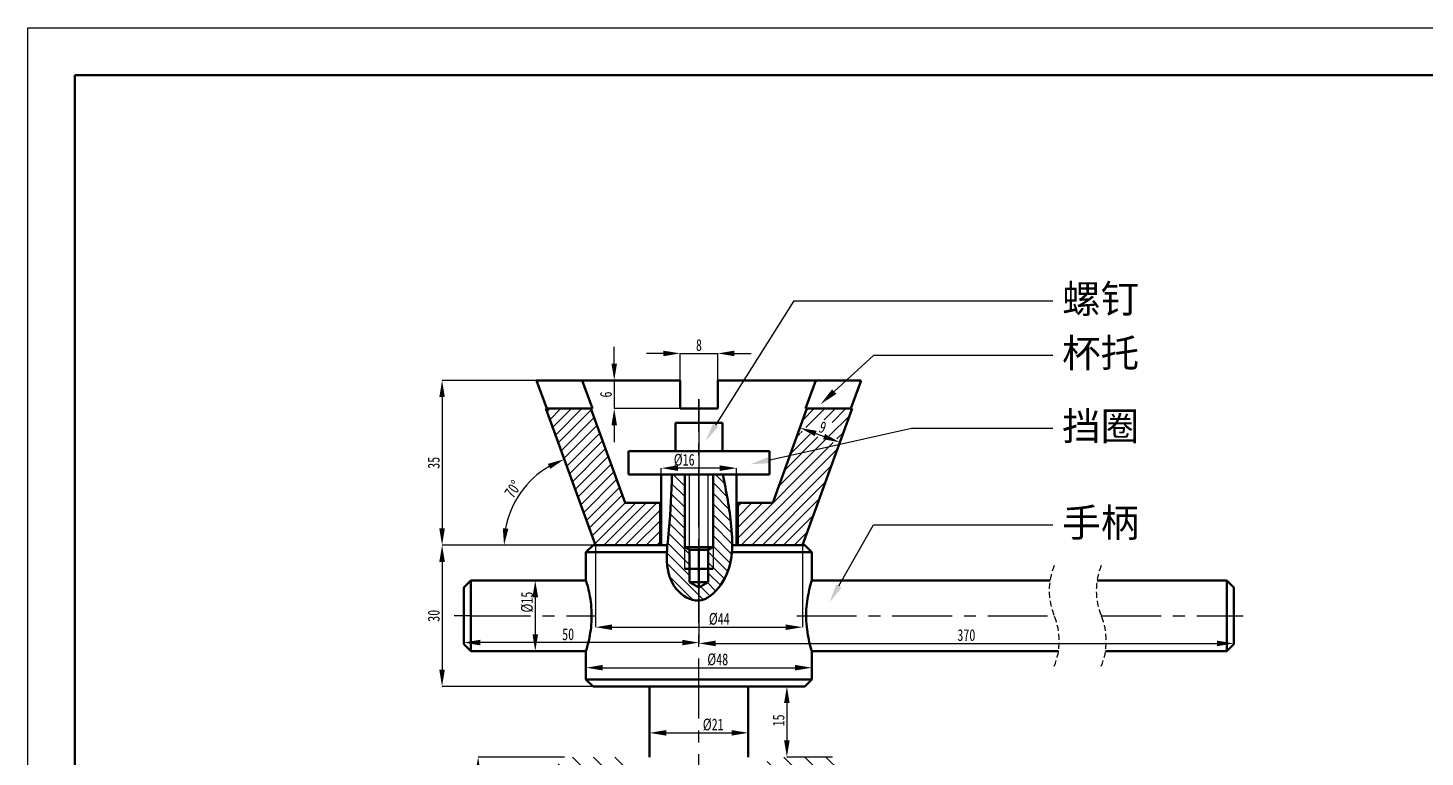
# Model space of a CAD drawing. Header units: millimetres. Extents: x -19 to 575, y -24 to 396.
# Drawn here: x -18.7 to 278.3, y 241.3 to 396.2 of the extents above; entities that cross this region are included whole.
import ezdxf
from ezdxf import colors
from ezdxf.entities.mleader import LeaderData, LeaderLine
from ezdxf.math import Vec2, Vec3

# ---------------------------------------------------------------- set-up
doc = ezdxf.new("R2010")
doc.units = ezdxf.units.MM
doc.header["$PDSIZE"] = -1
doc.linetypes.add('CENTERX2', pattern=[20.32, 12.7, -2.54, 2.54, -2.54])
doc.linetypes.add('HIDDEN', pattern=[1.905, 1.27, -0.635])
doc.layers.add('标注', color=7, linetype='Continuous')
doc.layers.add('细', color=7, linetype='Continuous')
doc.styles.add('SLDTEXTSTYLE0', font='TXT', dxfattribs={"width": 0.75})
doc.dimstyles.new('SLDDIMSTYLE0', dxfattribs={"dimtxt": 2.116667, "dimasz": 3.556, "dimexe": 0, "dimexo": 0.0625, "dimgap": 0.529167, "dimtad": 1, "dimdec": 0, "dimrnd": 1e-09, "dimzin": 12, "dimdsep": 46, "dimtxsty": 'SLDTEXTSTYLE0', "dimsah": 1, "dimcen": 0.09, "dimadec": 0, "dimazin": 3, "dimtfac": 1, "dimtmove": 0, "dimatfit": 0, "dimfxl": 1, "dimfrac": 2, "dimtolj": 1, "dimtzin": 12, "dimarcsym": 0})
doc.dimstyles.new('SLDDIMSTYLE1', dxfattribs={"dimtxt": 2.116667, "dimasz": 3.556, "dimexe": 0, "dimexo": 0.0625, "dimgap": 0.529167, "dimtad": 1, "dimdec": 0, "dimrnd": 1e-09, "dimzin": 12, "dimdsep": 46, "dimtxsty": 'SLDTEXTSTYLE0', "dimsah": 1, "dimcen": 0.09, "dimadec": 0, "dimazin": 3, "dimtfac": 1, "dimtdec": 0, "dimtofl": 0, "dimtmove": 0, "dimatfit": 3, "dimfxl": 1, "dimfrac": 2, "dimtolj": 1, "dimtzin": 12, "dimarcsym": 0})
doc.dimstyles.new('SLDDIMSTYLE2', dxfattribs={"dimtxt": 2.116667, "dimasz": 3.556, "dimexe": 0, "dimexo": 0.0625, "dimgap": 0.529167, "dimtad": 1, "dimdec": 0, "dimrnd": 1e-09, "dimzin": 12, "dimdsep": 46, "dimtxsty": 'SLDTEXTSTYLE0', "dimsah": 1, "dimcen": 0.09, "dimadec": 0, "dimazin": 3, "dimtfac": 1, "dimtdec": 0, "dimtmove": 0, "dimatfit": 0, "dimfxl": 1, "dimfrac": 2, "dimtolj": 1, "dimtzin": 12, "dimarcsym": 0})
doc.dimstyles.new('SLDDIMSTYLE3', dxfattribs={"dimtxt": 2.116667, "dimasz": 3.556, "dimexe": 0, "dimexo": 0.0625, "dimgap": 0.529167, "dimtad": 1, "dimdec": 4, "dimzin": 12, "dimdsep": 46, "dimtxsty": 'SLDTEXTSTYLE0', "dimsah": 1, "dimcen": 0.09, "dimazin": 3, "dimtfac": 1, "dimtofl": 0, "dimtmove": 0, "dimatfit": 3, "dimfxl": 1, "dimfrac": 2, "dimtolj": 1, "dimtzin": 12, "dimarcsym": 0})

# ---------------------------------------------------------------- blocks, each defined once
blk = doc.blocks.new('_D')
at = {"layer": 'Defpoints', "color": 0, "transparency": 16777216}
for p in [(115.96, 302.69), (115.96, 301.32), (131.96, 301.32)]:
    blk.add_point(p, dxfattribs=at)
at = {"layer": '标注', "color": 0, "lineweight": -2, "transparency": 16777216}
for p, q in [((115.96, 301.39), (115.96, 302.69)), ((128.4, 302.69), (119.51, 302.69)), ((131.96, 301.39), (131.96, 302.69))]:
    blk.add_line(p, q, dxfattribs=at)
at = {"layer": '标注', "color": 0, "transparency": 16777216}
for points in [[(119.51, 303.28), (119.51, 302.09), (115.96, 302.69)], [(128.4, 303.28), (128.4, 302.09), (131.96, 302.69)]]:
    blk.add_solid(points, dxfattribs=at)
at = {"layer": '标注', "color": 0, "transparency": 16777216, "insert": (120.83, 305.72), "char_height": 2.5, "attachment_point": 2, "style": 'SLDTEXTSTYLE0'}
blk.add_mtext('\\A1;%%c16', dxfattribs=at)
blk = doc.blocks.new('_D_1')
at = {"layer": 'Defpoints', "color": 0, "transparency": 16777216}
for p in [(99.12, 321.32), (69.36, 286.32), (101.96, 286.32)]:
    blk.add_point(p, dxfattribs=at)
at = {"layer": '标注', "color": 0, "lineweight": -2, "transparency": 16777216}
for p, q in [((99.05, 321.32), (69.36, 321.32)), ((69.36, 317.77), (69.36, 289.88)), ((101.89, 286.32), (69.36, 286.32))]:
    blk.add_line(p, q, dxfattribs=at)
at = {"layer": '标注', "color": 0, "transparency": 16777216}
for points in [[(68.77, 317.77), (69.95, 317.77), (69.36, 321.32)], [(68.77, 289.88), (69.95, 289.88), (69.36, 286.32)]]:
    blk.add_solid(points, dxfattribs=at)
at = {"layer": '标注', "color": 0, "transparency": 16777216, "insert": (66.33, 303.82), "char_height": 2.5, "attachment_point": 2, "rotation": 90, "style": 'SLDTEXTSTYLE0'}
blk.add_mtext('\\A1;35', dxfattribs=at)
blk = doc.blocks.new('_D_2')
at = {"layer": 'Defpoints', "color": 0, "transparency": 16777216}
for p in [(99.12, 321.32), (105.96, 315.32), (119.96, 315.32)]:
    blk.add_point(p, dxfattribs=at)
at = {"layer": '标注', "color": 0, "lineweight": -2, "transparency": 16777216}
for p, q in [((105.96, 324.88), (105.96, 328.44)), ((99.18, 321.32), (105.96, 321.32)), ((105.96, 321.32), (105.96, 315.32)), ((119.89, 315.32), (105.96, 315.32)), ((105.96, 311.77), (105.96, 308.21))]:
    blk.add_line(p, q, dxfattribs=at)
at = {"layer": '标注', "color": 0, "transparency": 16777216}
for points in [[(105.37, 324.88), (106.55, 324.88), (105.96, 321.32)], [(105.37, 311.77), (106.55, 311.77), (105.96, 315.32)]]:
    blk.add_solid(points, dxfattribs=at)
at = {"layer": '标注', "color": 0, "transparency": 16777216, "insert": (102.93, 318.32), "char_height": 2.5, "attachment_point": 2, "rotation": 90, "style": 'SLDTEXTSTYLE0'}
blk.add_mtext('\\A1;6', dxfattribs=at)
blk = doc.blocks.new('_D_3')
at = {"layer": 'Defpoints', "color": 0, "transparency": 16777216}
for p in [(127.96, 327.05), (119.96, 315.32), (127.96, 315.32)]:
    blk.add_point(p, dxfattribs=at)
at = {"layer": '标注', "color": 0, "lineweight": -2, "transparency": 16777216}
for p, q in [((116.4, 327.05), (112.84, 327.05)), ((119.96, 315.39), (119.96, 327.05)), ((119.96, 327.05), (127.96, 327.05)), ((127.96, 315.39), (127.96, 327.05)), ((131.51, 327.05), (135.07, 327.05))]:
    blk.add_line(p, q, dxfattribs=at)
at = {"layer": '标注', "color": 0, "transparency": 16777216}
for points in [[(116.4, 327.64), (116.4, 326.46), (119.96, 327.05)], [(131.51, 327.64), (131.51, 326.46), (127.96, 327.05)]]:
    blk.add_solid(points, dxfattribs=at)
at = {"layer": '标注', "color": 0, "transparency": 16777216, "insert": (123.96, 330.08), "char_height": 2.5, "attachment_point": 2, "style": 'SLDTEXTSTYLE0'}
blk.add_mtext('\\A1;8', dxfattribs=at)
blk = doc.blocks.new('_D_4')
at = {"layer": 'Defpoints', "color": 0, "transparency": 16777216}
for p in [(91.4, 315.32), (88.63, 300.45), (101.96, 286.32), (101.96, 286.32), (115.71, 286.32)]:
    blk.add_point(p, dxfattribs=at)
at = {"layer": '标注', "color": 0, "lineweight": -2, "transparency": 16777216}
blk.add_line((101.89, 286.32), (82.54, 286.32), dxfattribs=at)
blk.add_arc((101.96, 286.32), 19.42, 120.5077, 169.4923, dxfattribs=at)
at = {"layer": '标注', "color": 0, "transparency": 16777216}
for points in [[(91.85, 303.59), (92.35, 302.52), (95.32, 304.57)], [(83.46, 289.81), (82.27, 289.92), (82.54, 286.32)]]:
    blk.add_solid(points, dxfattribs=at)
at = {"layer": '标注', "color": 0, "transparency": 16777216, "insert": (82.4, 297.53), "char_height": 2.5, "attachment_point": 1, "rotation": 55, "style": 'SLDTEXTSTYLE0'}
blk.add_mtext('\\A1;70°', dxfattribs=at)
blk = doc.blocks.new('_D_5')
at = {"layer": 'Defpoints', "color": 0, "transparency": 16777216}
for p in [(101.96, 286.32), (145.96, 286.32), (145.96, 268.9)]:
    blk.add_point(p, dxfattribs=at)
at = {"layer": '标注', "color": 0, "lineweight": -2, "transparency": 16777216}
for p, q in [((101.96, 286.26), (101.96, 268.9)), ((145.96, 286.26), (145.96, 268.9)), ((105.51, 268.9), (142.4, 268.9))]:
    blk.add_line(p, q, dxfattribs=at)
at = {"layer": '标注', "color": 0, "transparency": 16777216}
for points in [[(105.51, 269.49), (105.51, 268.31), (101.96, 268.9)], [(142.4, 269.49), (142.4, 268.31), (145.96, 268.9)]]:
    blk.add_solid(points, dxfattribs=at)
at = {"layer": '标注', "color": 0, "transparency": 16777216, "insert": (128.29, 271.93), "char_height": 2.5, "attachment_point": 2, "style": 'SLDTEXTSTYLE0'}
blk.add_mtext('\\A1;%%c44', dxfattribs=at)
blk = doc.blocks.new('_D_7')
at = {"layer": 'Defpoints', "color": 0, "transparency": 16777216}
for p in [(95.46, 241.32), (77.02, 228.32), (90.74, 228.32)]:
    blk.add_point(p, dxfattribs=at)
at = {"layer": '标注', "color": 0, "lineweight": -2, "transparency": 16777216}
for p, q in [((95.39, 241.32), (77.02, 241.32)), ((77.02, 237.77), (77.02, 231.88)), ((90.67, 228.32), (77.02, 228.32))]:
    blk.add_line(p, q, dxfattribs=at)
at = {"layer": '标注', "color": 0, "transparency": 16777216}
for points in [[(76.43, 237.77), (77.62, 237.77), (77.02, 241.32)], [(76.43, 231.88), (77.62, 231.88), (77.02, 228.32)]]:
    blk.add_solid(points, dxfattribs=at)
at = {"layer": '标注', "color": 0, "transparency": 16777216, "insert": (74, 234.82), "char_height": 2.5, "attachment_point": 2, "rotation": 90, "style": 'SLDTEXTSTYLE0'}
blk.add_mtext('\\A1;13', dxfattribs=at)
blk = doc.blocks.new('_D_11')
at = {"layer": 'Defpoints', "color": 0, "transparency": 16777216}
for p in [(123.96, 317.32), (237.65, 265.45), (237.65, 265.32)]:
    blk.add_point(p, dxfattribs=at)
at = {"layer": '标注', "color": 0, "lineweight": -2, "transparency": 16777216}
for p, q in [((123.96, 317.26), (123.96, 265.45)), ((127.51, 265.45), (234.1, 265.45)), ((237.65, 265.39), (237.65, 265.45))]:
    blk.add_line(p, q, dxfattribs=at)
at = {"layer": '标注', "color": 0, "transparency": 16777216}
for points in [[(127.51, 266.05), (127.51, 264.86), (123.96, 265.45)], [(234.1, 266.05), (234.1, 264.86), (237.65, 265.45)]]:
    blk.add_solid(points, dxfattribs=at)
at = {"layer": '标注', "color": 0, "transparency": 16777216, "insert": (180.81, 268.48), "char_height": 2.5, "attachment_point": 2, "style": 'SLDTEXTSTYLE0'}
blk.add_mtext('\\A1;370', dxfattribs=at)
blk = doc.blocks.new('_D_12')
at = {"layer": 'Defpoints', "color": 0, "transparency": 16777216}
for p in [(123.96, 317.32), (73.96, 265.63), (73.96, 265.32)]:
    blk.add_point(p, dxfattribs=at)
at = {"layer": '标注', "color": 0, "lineweight": -2, "transparency": 16777216}
for p, q in [((123.96, 317.26), (123.96, 265.63)), ((73.96, 265.39), (73.96, 265.63)), ((120.4, 265.63), (77.51, 265.63))]:
    blk.add_line(p, q, dxfattribs=at)
at = {"layer": '标注', "color": 0, "transparency": 16777216}
for points in [[(77.51, 266.23), (77.51, 265.04), (73.96, 265.63)], [(120.4, 266.23), (120.4, 265.04), (123.96, 265.63)]]:
    blk.add_solid(points, dxfattribs=at)
at = {"layer": '标注', "color": 0, "transparency": 16777216, "insert": (96.16, 268.66), "char_height": 2.5, "attachment_point": 2, "style": 'SLDTEXTSTYLE0'}
blk.add_mtext('\\A1;50', dxfattribs=at)
blk = doc.blocks.new('_D_13')
at = {"layer": 'Defpoints', "color": 0, "transparency": 16777216}
for p in [(134.46, 246.46), (113.46, 241.32), (134.46, 241.32)]:
    blk.add_point(p, dxfattribs=at)
at = {"layer": '标注', "color": 0, "lineweight": -2, "transparency": 16777216}
for p, q in [((113.46, 241.39), (113.46, 246.46)), ((117.01, 246.46), (130.9, 246.46)), ((134.46, 241.39), (134.46, 246.46))]:
    blk.add_line(p, q, dxfattribs=at)
at = {"layer": '标注', "color": 0, "transparency": 16777216}
for points in [[(117.01, 247.05), (117.01, 245.87), (113.46, 246.46)], [(130.9, 247.05), (130.9, 245.87), (134.46, 246.46)]]:
    blk.add_solid(points, dxfattribs=at)
at = {"layer": '标注', "color": 0, "transparency": 16777216, "insert": (127, 249.49), "char_height": 2.5, "attachment_point": 2, "style": 'SLDTEXTSTYLE0'}
blk.add_mtext('\\A1;%%c21', dxfattribs=at)
blk = doc.blocks.new('_D_14')
at = {"layer": 'Defpoints', "color": 0, "transparency": 16777216}
for p in [(146.46, 256.32), (142.66, 241.32), (152.46, 241.32)]:
    blk.add_point(p, dxfattribs=at)
at = {"layer": '标注', "color": 0, "lineweight": -2, "transparency": 16777216}
for p, q in [((146.39, 256.32), (142.66, 256.32)), ((142.66, 252.77), (142.66, 244.88)), ((152.39, 241.32), (142.66, 241.32))]:
    blk.add_line(p, q, dxfattribs=at)
at = {"layer": '标注', "color": 0, "transparency": 16777216}
for points in [[(142.06, 252.77), (143.25, 252.77), (142.66, 256.32)], [(142.06, 244.88), (143.25, 244.88), (142.66, 241.32)]]:
    blk.add_solid(points, dxfattribs=at)
at = {"layer": '标注', "color": 0, "transparency": 16777216, "insert": (139.63, 249.1), "char_height": 2.5, "attachment_point": 2, "rotation": 90, "style": 'SLDTEXTSTYLE0'}
blk.add_mtext('\\A1;15', dxfattribs=at)
blk = doc.blocks.new('_D_15')
at = {"layer": 'Defpoints', "color": 0, "transparency": 16777216}
for p in [(99.96, 278.82), (89.17, 263.82), (99.96, 263.82)]:
    blk.add_point(p, dxfattribs=at)
at = {"layer": '标注', "color": 0, "lineweight": -2, "transparency": 16777216}
for p, q in [((99.89, 278.82), (89.17, 278.82)), ((89.17, 275.27), (89.17, 267.38)), ((99.89, 263.82), (89.17, 263.82))]:
    blk.add_line(p, q, dxfattribs=at)
at = {"layer": '标注', "color": 0, "transparency": 16777216}
for points in [[(88.58, 275.27), (89.77, 275.27), (89.17, 278.82)], [(88.58, 267.38), (89.77, 267.38), (89.17, 263.82)]]:
    blk.add_solid(points, dxfattribs=at)
at = {"layer": '标注', "color": 0, "transparency": 16777216, "insert": (86.14, 274.23), "char_height": 2.5, "attachment_point": 2, "rotation": 90, "style": 'SLDTEXTSTYLE0'}
blk.add_mtext('\\A1;%%c15', dxfattribs=at)
blk = doc.blocks.new('_D_16')
at = {"layer": 'Defpoints', "color": 0, "transparency": 16777216}
for p in [(115.71, 286.32), (69.36, 256.32), (101.46, 256.32)]:
    blk.add_point(p, dxfattribs=at)
at = {"layer": '标注', "color": 0, "lineweight": -2, "transparency": 16777216}
for p, q in [((115.64, 286.32), (69.36, 286.32)), ((69.36, 282.77), (69.36, 259.88)), ((101.39, 256.32), (69.36, 256.32))]:
    blk.add_line(p, q, dxfattribs=at)
at = {"layer": '标注', "color": 0, "transparency": 16777216}
for points in [[(68.77, 282.77), (69.95, 282.77), (69.36, 286.32)], [(68.77, 259.88), (69.95, 259.88), (69.36, 256.32)]]:
    blk.add_solid(points, dxfattribs=at)
at = {"layer": '标注', "color": 0, "transparency": 16777216, "insert": (66.33, 271.32), "char_height": 2.5, "attachment_point": 2, "rotation": 90, "style": 'SLDTEXTSTYLE0'}
blk.add_mtext('\\A1;30', dxfattribs=at)
blk = doc.blocks.new('_D_17')
at = {"layer": 'Defpoints', "color": 0, "transparency": 16777216}
for p in [(99.96, 263.82), (147.96, 263.85), (147.96, 260.3)]:
    blk.add_point(p, dxfattribs=at)
at = {"layer": '标注', "color": 0, "lineweight": -2, "transparency": 16777216}
for p, q in [((99.96, 263.76), (99.96, 260.3)), ((147.96, 263.79), (147.96, 260.3)), ((103.51, 260.3), (144.4, 260.3))]:
    blk.add_line(p, q, dxfattribs=at)
at = {"layer": '标注', "color": 0, "transparency": 16777216}
for points in [[(103.51, 260.89), (103.51, 259.71), (99.96, 260.3)], [(144.4, 260.89), (144.4, 259.71), (147.96, 260.3)]]:
    blk.add_solid(points, dxfattribs=at)
at = {"layer": '标注', "color": 0, "transparency": 16777216, "insert": (127.96, 263.33), "char_height": 2.5, "attachment_point": 2, "style": 'SLDTEXTSTYLE0'}
blk.add_mtext('\\A1;%%c48', dxfattribs=at)
blk = doc.blocks.new('_D_24')
at = {"layer": 'Defpoints', "color": 0, "transparency": 16777216}
for p in [(146.93, 315.32), (156.51, 315.32), (153.91, 308.17)]:
    blk.add_point(p, dxfattribs=at)
at = {"layer": '标注', "color": 0, "lineweight": -2, "transparency": 16777216}
for p, q in [((146.91, 315.27), (145.45, 311.25)), ((156.49, 315.27), (153.91, 308.17)), ((148.79, 310.03), (150.57, 309.38))]:
    blk.add_line(p, q, dxfattribs=at)
at = {"layer": '标注', "color": 0, "transparency": 16777216}
for points in [[(148.99, 310.59), (148.59, 309.47), (145.45, 311.25)], [(150.77, 309.94), (150.36, 308.83), (153.91, 308.17)]]:
    blk.add_solid(points, dxfattribs=at)
at = {"layer": '标注', "color": 0, "transparency": 16777216, "insert": (150.71, 312.55), "char_height": 2.5, "attachment_point": 2, "rotation": 340, "style": 'SLDTEXTSTYLE0'}
blk.add_mtext('\\A1;9', dxfattribs=at)
blk = doc.blocks.new('SW_HATCH_0')
at = {"color": 0, "linetype": 'Continuous', "lineweight": 18}
for p, q in [((-64.59, 99.29), (-63.89, 100)), ((-64, 97.65), (-61.64, 100)), ((-63.4, 96), (-59.4, 100)), ((-62.8, 94.36), (-57.15, 100)), ((-62.2, 92.71), (-55.18, 99.73)), ((-61.6, 91.07), (-54.58, 98.09)), ((-10.21, 97.55), (-7.76, 100)), ((-9.53, 95.99), (-5.52, 100)), ((-5.65, 97.62), (-3.27, 100)), ((-4.59, 94.19), (-0.29, 98.49)), ((-4, 97.03), (-1.03, 100)), ((-61, 89.42), (-53.98, 96.44)), ((-10.66, 94.86), (-10.31, 95.21)), ((-7.88, 95.39), (-7.86, 95.41)), ((-60.4, 87.77), (-53.38, 94.79)), ((-59.8, 86.13), (-52.78, 93.15)), ((-24.05, 72.49), (-3.72, 92.81)), ((-15.35, 83.44), (-5.37, 93.41)), ((-14.06, 86.96), (-7.02, 94.01)), ((-12.78, 90.49), (-8.66, 94.61)), ((-11.49, 94.02), (-10.8, 94.72)), ((-2.94, 93.59), (-1.57, 94.96)), ((-59.2, 84.48), (-52.18, 91.5)), ((-58.6, 82.84), (-51.58, 89.86)), ((-23.29, 71), (-2.86, 91.43)), ((-58, 81.19), (-50.98, 88.21)), ((-57.41, 79.54), (-50.38, 86.57)), ((-21.05, 71), (-4.14, 87.9)), ((-56.81, 77.9), (-49.78, 84.92)), ((-56.21, 76.25), (-49.19, 83.27)), ((-18.8, 71), (-5.43, 84.37)), ((-55.61, 74.61), (-48.59, 81.63)), ((-16.56, 71), (-6.71, 80.84)), ((-55.01, 72.96), (-47.97, 80)), ((-54.41, 71.31), (-45.72, 80)), ((-52.48, 71), (-43.48, 80)), ((-50.23, 71), (-41.23, 80)), ((-47.99, 71), (-40.55, 78.44)), ((-24.05, 74.74), (-18.78, 80)), ((-24.05, 76.98), (-21.03, 80)), ((-24.05, 79.23), (-23.27, 80)), ((-14.31, 71), (-8, 77.31)), ((-45.74, 71), (-40.55, 76.2)), ((-43.5, 71), (-40.55, 73.95)), ((-41.25, 71), (-40.55, 71.71)), ((-12.07, 71), (-9.28, 73.78)), ((-54.2, 16.54), (-62.22, 24.57)), ((-49.71, 16.54), (-59.16, 26)), ((-46.3, 17.62), (-54.67, 26)), ((-46.3, 22.11), (-50.18, 26)), ((-9.3, 16.54), (-17.77, 25.02)), ((-5.44, 17.18), (-14.26, 26)), ((-2.3, 18.53), (-9.77, 26)), ((-2.3, 23.02), (-5.28, 26)), ((-13.79, 16.54), (-18.3, 21.06)), ((-59.32, 17.18), (-62.3, 20.15)), ((-62.3, 15.66), (-62.3, 15.66)), ((-59.63, 13), (-61.55, 14.91)), ((-55.14, 13), (-57.69, 15.54)), ((-46.3, 8.64), (-53.2, 15.54)), ((-46.3, 13.13), (-48.71, 15.54)), ((-18.28, 16.54), (-18.3, 16.57)), ((-11.3, 9.57), (-17.28, 15.54)), ((-10.24, 13), (-12.79, 15.54)), ((-5.75, 13), (-8.3, 15.54)), ((-2.53, 14.27), (-3.17, 14.91)), ((-69.01, -1.66), (-54.51, 12.84)), ((-68.42, 3.43), (-58.84, 13)), ((-67.82, 8.51), (-63.33, 13)), ((-11.3, 5.08), (-18.3, 12.08)), ((-11.3, 2.17), (-0.47, 13)), ((-11.3, 6.66), (-4.96, 13)), ((-11.29, 11.16), (-9.46, 12.99)), ((-69.61, -6.74), (-53.3, 9.57)), ((-46.3, 4.15), (-53.3, 11.15)), ((-8.98, 0), (2.78, 11.76)), ((-46.3, -0.34), (-53.3, 6.66)), ((-11.3, 0.59), (-18.3, 7.59)), ((-4.49, 0), (3.31, 7.8)), ((-70.2, -11.83), (-53.3, 5.08)), ((-13.19, -2.01), (-18.3, 3.1)), ((0, 0), (3.78, 3.78)), ((-70.8, -16.91), (-53.3, 0.59)), ((-46.3, -4.83), (-53.3, 2.17)), ((-46.3, -9.32), (-53.3, -2.32)), ((-11.3, -8.39), (-18.3, -1.39)), ((-71.39, -22), (-53.3, -3.9)), ((-14.25, -9.93), (-18.3, -5.89)), ((-71.99, -27.09), (-53.3, -8.39)), ((-50.17, -9.93), (-53.3, -6.81)), ((-11.3, -15.79), (-1.51, -6)), ((-11.3, -6.81), (-10.49, -6)), ((-9.92, -18.9), (2.98, -6)), ((-5.53, -19), (5.19, -8.28)), ((-46.3, -13.81), (-48.54, -11.57)), ((-18.11, -10.57), (-18.3, -10.38)), ((-11.3, -17.38), (-17.11, -11.57)), ((-59.41, -19), (-53.3, -12.89)), ((-46.69, -17.9), (-52.4, -12.2)), ((-11.3, -12.89), (-11.98, -12.2)), ((-2.47, -20.43), (5.66, -12.3)), ((-54.88, -18.96), (-53.34, -17.42)), ((-50.08, -19), (-53.3, -15.79)), ((-14.16, -19), (-18.3, -14.87)), ((-1.98, -24.43), (6.13, -16.32)), ((-1.51, -28.45), (6.6, -20.34)), ((-72.58, -32.17), (-62.32, -21.91)), ((-1.04, -32.47), (7.07, -24.36)), ((-73.18, -37.26), (-62.91, -26.99)), ((-0.57, -36.49), (7.55, -28.38)), ((-73.77, -42.34), (-63.51, -32.08)), ((-0.1, -40.51), (8.02, -32.4)), ((-74.37, -47.43), (-64.1, -37.16)), ((0.37, -44.53), (8.49, -36.42)), ((0.84, -48.55), (8.96, -40.44)), ((-74.96, -52.51), (-64.7, -42.25)), ((1.31, -52.57), (9.43, -44.46)), ((-75.56, -57.6), (-65.29, -47.33)), ((1.78, -56.59), (9.9, -48.47)), ((-76.15, -62.68), (-65.89, -52.42)), ((2.26, -60.61), (10.37, -52.49)), ((-76.75, -67.77), (-66.48, -57.5)), ((2.73, -64.63), (10.84, -56.51)), ((3.2, -68.65), (11.31, -60.53)), ((-77.34, -72.85), (-67.08, -62.59)), ((3.67, -72.67), (11.78, -64.55)), ((-77.94, -77.94), (-67.67, -67.67)), ((4.14, -76.69), (12.25, -68.57)), ((-78.53, -83.02), (-68.27, -72.76)), ((4.61, -80.71), (12.72, -72.59)), ((5.08, -84.73), (13.19, -76.61)), ((-79.13, -88.11), (-68.86, -77.84)), ((-79.72, -93.19), (-69.46, -82.93)), ((5.55, -88.75), (13.66, -80.63)), ((6.02, -92.77), (14.13, -84.65)), ((-80.32, -98.28), (-70.05, -88.01)), ((6.49, -96.78), (14.6, -88.67)), ((-78.82, -101.27), (-70.65, -93.1)), ((6.96, -100.8), (15.07, -92.69)), ((7.43, -104.82), (15.54, -96.71)), ((-74.8, -101.75), (-71.24, -98.19)), ((7.9, -108.84), (16.01, -100.73)), ((-81.51, -108.45), (-76.84, -103.78)), ((-80.91, -103.36), (-80.86, -103.31)), ((-82.1, -113.53), (-72.82, -104.25)), ((8.37, -112.86), (16.48, -104.75)), ((-82.7, -118.62), (-72.43, -108.36)), ((8.84, -116.88), (16.95, -108.77)), ((9.31, -120.9), (17.42, -112.79)), ((-83.29, -123.7), (-73.03, -113.44)), ((-83.89, -128.79), (-73.62, -118.53)), ((9.78, -124.92), (17.89, -116.81)), ((10.25, -128.94), (18.36, -120.83)), ((-84.48, -133.87), (-74.22, -123.61)), ((10.72, -132.96), (18.83, -124.85)), ((-85.08, -138.96), (-74.81, -128.7)), ((11.19, -136.98), (19.3, -128.87)), ((11.66, -141), (19.77, -132.89)), ((-85.67, -144.04), (-75.41, -133.78)), ((-86.27, -149.13), (-76, -138.87)), ((12.13, -145.02), (20.24, -136.91)), ((12.6, -149.04), (20.71, -140.93)), ((-99.65, -167), (-76.6, -143.95)), ((13.07, -153.06), (21.19, -144.95)), ((-102.3, -165.16), (-88.13, -151)), ((-102.3, -160.67), (-92.63, -151)), ((-102.3, -156.18), (-97.12, -151)), ((-95.16, -167), (-77.19, -149.04)), ((13.54, -157.08), (21.66, -148.97)), ((14.01, -161.1), (24.11, -151)), ((14.48, -165.12), (28.61, -151)), ((17.1, -167), (33.1, -151)), ((-90.67, -167), (-77.79, -154.12)), ((21.59, -167), (37.06, -151.53)), ((26.08, -167), (37.7, -155.37)), ((-86.18, -167), (-78.38, -159.21)), ((30.57, -167), (37.7, -159.86)), ((-81.69, -167), (-78.98, -164.29)), ((35.06, -167), (37.7, -164.35))]:
    blk.add_line(p, q, dxfattribs=at)

msp = doc.modelspace()

# ---------------------------------------------------------------- hatches: boundary and pattern name
at = {"layer": '细'}
h = msp.add_hatch(dxfattribs=at)
h.set_pattern_fill('ANSI31', color=256, scale=0.5, angle=90)
edge = h.paths.add_edge_path()
edge.add_spline(control_points=[(131.02907, 286.32374), (131.05334, 287.67139), (130.73402, 292.83559), (129.76793, 297.72212), (129.05588, 301.32374)], knot_values=[0, 0, 0, 0, 3.960056965, 15.060193861, 15.060193861, 15.060193861, 15.060193861], degree=3, periodic=0)
edge.add_line((129.05588, 301.32374), (126.95641, 301.32374))
edge.add_line((126.95641, 301.32374), (126.95641, 285.90109))
edge.add_line((126.95641, 285.90109), (126.95641, 278.47844))
edge.add_line((126.95641, 278.47844), (125.95641, 278.47844))
edge.add_line((125.95641, 278.47844), (123.9564, 277.32373))
edge.add_line((123.9564, 277.32373), (123.9564, 274.57722))
edge.add_spline(control_points=[(123.9564, 274.57722), (125.78248, 274.70811), (129.5876, 278.14574), (130.74604, 282.38457), (130.95363, 284.82374)], knot_values=[16.535102622, 16.535102622, 16.535102622, 16.535102622, 22.245417448, 29.475800767, 29.475800767, 29.475800767, 29.475800767], degree=3, periodic=0)
edge.add_spline(control_points=[(130.95363, 284.82374), (130.99598, 285.3213), (131.02003, 285.82181), (131.02907, 286.32374)], knot_values=[15.060193861, 15.060193861, 15.060193861, 15.060193861, 16.535102622, 16.535102622, 16.535102622, 16.535102622], degree=3, periodic=0)
edge = h.paths.add_edge_path()
edge.add_line((120.95641, 301.32374), (118.21949, 301.32374))
edge.add_spline(control_points=[(118.21949, 301.32374), (118.10505, 297.52365), (117.96061, 292.72712), (117.34757, 287.42111), (117.25639, 286.32374)], knot_values=[44.467823347, 44.467823347, 44.467823347, 44.467823347, 56.205201075, 59.282913488, 59.282913488, 59.282913488, 59.282913488], degree=3, periodic=0)
edge.add_spline(control_points=[(117.25639, 286.32374), (117.21469, 285.82186), (117.18055, 285.321), (117.15938, 284.82374)], knot_values=[43.06023515, 43.06023515, 43.06023515, 43.06023515, 44.467823347, 44.467823347, 44.467823347, 44.467823347], degree=3, periodic=0)
edge.add_spline(control_points=[(117.15938, 284.82374), (117.03492, 281.90036), (117.56197, 277.34089), (122.22272, 274.47667), (123.92303, 274.57482), (123.9564, 274.57722)], knot_values=[29.475800767, 29.475800767, 29.475800767, 29.475800767, 37.751032621, 42.955889903, 43.06023515, 43.06023515, 43.06023515, 43.06023515], degree=3, periodic=0)
edge.add_line((123.9564, 274.57722), (123.9564, 277.32374))
edge.add_line((123.9564, 277.32374), (121.95641, 278.47844))
edge.add_line((121.95641, 278.47844), (120.95641, 278.47844))
edge.add_line((120.95641, 278.47844), (120.95641, 285.90109))
edge.add_line((120.95641, 285.90109), (120.95641, 301.32374))
h.paths.add_polyline_path([(121.95641, 285.32374), (120.95641, 285.90109), (120.95641, 278.47844), (121.95641, 278.47844)], flags=17)
h.paths.add_polyline_path([(126.95641, 285.90109), (125.95641, 285.32374), (125.95641, 278.47844), (126.95641, 278.47844)], flags=17)

# ---------------------------------------------------------------- linework, layer by layer
at = {"color": 7, "linetype": 'Continuous', "lineweight": 50}
for p, q in [((91.64794, 315.32374), (89.4485, 321.32374)), ((99.11503, 321.32374), (89.4485, 321.32374)), ((101.32971, 315.32374), (99.11503, 321.32374)), ((99.11503, 321.32374), (119.9564, 321.32374)), ((119.9564, 321.32374), (119.9564, 315.32374)), ((127.95641, 315.32374), (127.95641, 321.32374)), ((127.95641, 321.32374), (148.79778, 321.32374)), ((148.79778, 321.32374), (146.5831, 315.32374)), ((148.79778, 321.32374), (158.46431, 321.32374)), ((158.46431, 321.32374), (156.26487, 315.32374)), ((101.9564, 286.32374), (91.40126, 315.32374)), ((91.40126, 315.32374), (100.97887, 315.32374)), ((108.25828, 295.32374), (100.97887, 315.32374)), ((100.97887, 315.32374), (101.32971, 315.32374)), ((119.9564, 315.32374), (127.95641, 315.32374)), ((146.93394, 315.32374), (139.65453, 295.32374)), ((156.51154, 315.32374), (145.9564, 286.32374)), ((146.5831, 315.32374), (146.93394, 315.32374)), ((146.93394, 315.32374), (156.51154, 315.32374)), ((115.9564, 301.32374), (115.9564, 286.32374)), ((115.9564, 301.32374), (131.9564, 301.32374)), ((131.9564, 286.32374), (131.9564, 301.32374)), ((115.7064, 295.32374), (108.25828, 295.32374)), ((115.7064, 295.32374), (115.7064, 286.32374)), ((115.7064, 295.32374), (115.9564, 295.32374)), ((131.9564, 295.32374), (132.20641, 295.32374)), ((132.20641, 286.32374), (132.20641, 295.32374)), ((139.65453, 295.32374), (132.20641, 295.32374)), ((101.4564, 286.32374), (99.95641, 284.82374)), ((101.4564, 286.32374), (117.25639, 286.32374)), ((131.02907, 286.32374), (146.45641, 286.32374)), ((147.9564, 284.82374), (146.45641, 286.32374)), ((99.95641, 284.82374), (99.95641, 278.82374)), ((117.15938, 284.82374), (99.95641, 284.82374)), ((147.9564, 284.82374), (130.95363, 284.82374)), ((147.9564, 278.75993), (147.9564, 284.82374)), ((75.4564, 278.82374), (73.9564, 277.32374)), ((73.9564, 265.32374), (73.9564, 277.32374)), ((99.95641, 278.82374), (75.4564, 278.82374)), ((75.4564, 278.82374), (75.4564, 263.82374)), ((198.59741, 278.82374), (147.93688, 278.82374)), ((236.15484, 278.82374), (208.5974, 278.82374)), ((237.65483, 277.32374), (236.15484, 278.82374)), ((236.15484, 263.82374), (236.15484, 278.82374)), ((237.65483, 277.32374), (237.65483, 265.32374)), ((73.9564, 265.32374), (75.4564, 263.82374)), ((236.15484, 263.82374), (237.65483, 265.32374)), ((75.4564, 263.82374), (99.98797, 263.82374)), ((99.95641, 263.92542), (99.95641, 257.82374)), ((147.93049, 263.82374), (200.39336, 263.82374)), ((147.9564, 257.82374), (147.9564, 263.90792)), ((210.39335, 263.82374), (236.15484, 263.82374)), ((99.95641, 257.82374), (101.4564, 256.32374)), ((99.95641, 257.82374), (147.9564, 257.82374)), ((146.45641, 256.32374), (101.4564, 256.32374)), ((113.4564, 256.32374), (113.4564, 241.32374)), ((134.4564, 241.32374), (134.4564, 256.32374)), ((146.45641, 256.32374), (147.9564, 257.82374))]:
    msp.add_line(p, q, dxfattribs=at)
at = {"lineweight": 50}
for p, q in [((128.9564, 312.32374), (118.9564, 312.32374)), ((118.9564, 312.32374), (118.9564, 306.32374)), ((128.9564, 306.32374), (128.9564, 312.32374)), ((138.9564, 306.32374), (108.9564, 306.32374)), ((108.9564, 306.32374), (108.9564, 301.32374)), ((118.9564, 306.32374), (123.9564, 306.32374)), ((123.9564, 306.32374), (128.9564, 306.32374)), ((138.9564, 301.32374), (138.9564, 306.32374)), ((108.9564, 301.32374), (123.9564, 301.32374)), ((120.95641, 285.90109), (120.95641, 301.32374)), ((123.9564, 301.32374), (138.9564, 301.32374)), ((126.95641, 285.90109), (126.95641, 301.32374)), ((121.95641, 285.32374), (120.95641, 285.90109)), ((126.95641, 285.90109), (120.95641, 285.90109)), ((125.95641, 285.32374), (121.95641, 285.32374)), ((121.95641, 285.32374), (121.95641, 278.47844)), ((123.95641, 285.32374), (123.95641, 277.32374)), ((125.95641, 285.32374), (126.95641, 285.90109)), ((125.95641, 285.32374), (125.95641, 278.47844)), ((126.95641, 281.32374), (120.95641, 281.32374)), ((123.95641, 277.32374), (121.95641, 278.47844)), ((121.95641, 278.47844), (125.95641, 278.47844)), ((123.95641, 277.32374), (125.95641, 278.47844))]:
    msp.add_line(p, q, dxfattribs=at)
msp.add_lwpolyline([(-18.67562, 396.1763), (575.32438, 396.1763), (575.32438, -23.8237), (-18.67562, -23.8237)], close=True)
msp.add_lwpolyline([(-8.67562, 386.1763), (565.32438, 386.1763), (565.32438, -13.8237), (-8.67562, -13.8237)], close=True, dxfattribs=at)
msp.add_spline([(129.05588, 301.32374), (130.84069, 290.36803), (128.62528, 277.89795), (123.85615, 274.57144), (119.22633, 276.94953), (117.58205, 289.60368), (118.21949, 301.32374)], degree=3, dxfattribs=at)
at = {"color": 7, "linetype": 'Continuous', "lineweight": 50}
for points, knots in [([(99.95641, 278.82374), (99.99741, 278.69054), (100.15485, 278.17908), (100.46091, 277.06486), (100.84441, 275.29887), (101.13571, 273.08049), (101.18529, 270.65415), (101.02549, 268.45786), (100.59545, 266.21583), (100.44352, 265.43723), (99.89988, 263.64025), (99.98648, 263.92056), (99.98798, 263.92542)], [0, 0, 0, 0, 0.0275598664, 0.1058298853, 0.2284730706, 0.3844316166, 0.5488362877, 0.7021644369, 0.8375647824, 0.9430689474, 0.9990119518, 1, 1, 1, 1]), ([(147.93035, 263.90792), (147.93612, 263.88918), (148.00909, 263.65209), (147.57613, 265.07015), (147.41337, 265.79007), (146.95331, 267.9719), (146.74328, 270.16736), (146.75376, 272.61775), (146.96772, 274.74099), (147.4137, 276.85984), (147.56972, 277.55827), (148.01285, 279.00769), (147.94204, 278.77725), (147.93672, 278.75993)], [0, 0, 0, 0, 0.0035412, 0.044796587, 0.133941454, 0.265907284, 0.425359145, 0.586650625, 0.734568999, 0.862716065, 0.956283667, 0.996715073, 1, 1, 1, 1])]:
    msp.add_open_spline(points, degree=3, knots=knots, dxfattribs=at)
at = {"layer": '细', "color": 7, "linetype": 'CENTERX2'}
for p, q in [((123.9564, 46.32374), (123.9564, 317.32373)), ((75.4564, 271.32374), (71.9564, 271.32374)), ((75.4564, 271.32374), (101.9564, 271.32374)), ((144.75443, 271.32374), (199.49538, 271.32374)), ((209.49538, 271.32374), (236.15484, 271.32374)), ((236.15484, 271.32374), (239.65484, 271.32374))]:
    msp.add_line(p, q, dxfattribs=at)
at = {"layer": '细'}
for p, q in [((121.95641, 285.32374), (121.95641, 301.32374)), ((125.95641, 285.32374), (125.95641, 301.32374)), ((120.95641, 281.32374), (120.95641, 285.90109)), ((126.95641, 285.90109), (126.95641, 281.32374))]:
    msp.add_line(p, q, dxfattribs=at)
at = {"layer": '细', "color": 7, "linetype": 'HIDDEN'}
for centre, start, end in [((212.30538, 276.66124), 157.3801351, 202.6198649), ((222.30538, 276.66124), 157.3801351, 202.6198649), ((186.68538, 265.98624), 337.3801351, 22.6198649), ((196.68538, 265.98624), 337.3801351, 22.6198649)]:
    msp.add_arc(centre, 13.8775, start, end, dxfattribs=at)

# ---------------------------------------------------------------- block references
at = {"layer": '细', "color": 7, "linetype": 'Continuous'}
msp.add_blockref('SW_HATCH_0', (156.25256, 215.32374), dxfattribs=at)

# ---------------------------------------------------------------- dimensions: what is measured, and where the dimension line sits
at = {"layer": '标注', "color": 7}
for base, p1, p2, dimstyle, picture, middle in [((127.9564, 327.05015), (119.9564, 315.32374), (127.9564, 315.32374), 'SLDDIMSTYLE2', '_D_3', (123.9564, 327.05015)), ((73.9564, 265.63354), (123.9564, 317.32374), (73.9564, 265.32374), 'SLDDIMSTYLE1', '_D_12', (96.16204, 265.63354))]:
    dim = msp.add_linear_dim(base=base, p1=p1, p2=p2, dimstyle=dimstyle, override={"dimtxt": 2.5}, dxfattribs=at)
    dim.commit()
    dim.dimension.update_dxf_attribs({"geometry": picture, "text_midpoint": middle, "dimtype": 160})
for base, p1, p2, angle, dimstyle, picture, middle in [((105.95984, 315.32374), (99.11503, 321.32374), (119.9564, 315.32374), 90, 'SLDDIMSTYLE2', '_D_2', (105.95984, 318.32374)), ((69.35986, 286.32374), (99.11503, 321.32374), (101.9564, 286.32374), 90, 'SLDDIMSTYLE1', '_D_1', (69.35986, 303.82374)), ((153.90681, 308.1673), (146.93394, 315.32374), (156.51154, 315.32374), 340, 'SLDDIMSTYLE2', '_D_24', (149.67819, 309.70639)), ((69.35986, 256.32374), (115.7064, 286.32374), (101.4564, 256.32374), 90, 'SLDDIMSTYLE1', '_D_16', (69.35986, 271.32374)), ((142.6566, 241.32374), (146.4564, 256.32374), (152.4564, 241.32374), 90, 'SLDDIMSTYLE2', '_D_14', (142.6566, 249.09511)), ((77.02448, 228.32374), (95.4564, 241.32374), (90.73603, 228.32374), 90, 'SLDDIMSTYLE2', '_D_7', (77.02448, 234.82374))]:
    dim = msp.add_linear_dim(base=base, p1=p1, p2=p2, angle=angle, dimstyle=dimstyle, override={"dimtxt": 2.5}, dxfattribs=at)
    dim.commit()
    dim.dimension.update_dxf_attribs({"geometry": picture, "text_midpoint": middle, "dimtype": 160})
dim = msp.add_angular_dim_2l(base=(88.63152, 300.44729), line1=((91.40127, 315.32374), (101.9564, 286.32374)), line2=((115.7064, 286.32374), (101.9564, 286.32374)), dimstyle='SLDDIMSTYLE3', override={"dimtxt": 2.5}, dxfattribs=at)
dim.commit()
dim.dimension.update_dxf_attribs({"geometry": '_D_4', "text_midpoint": (86.05077, 297.46098), "dimtype": 162})
for base, p1, p2, text, dimstyle, picture, middle in [((237.65483, 265.45363), (123.9564, 317.32374), (237.65483, 265.32374), '370', 'SLDDIMSTYLE1', '_D_11', (180.80562, 265.45363)), ((115.9564, 302.68758), (131.9564, 301.32374), (115.9564, 301.32374), '%%c<>', 'SLDDIMSTYLE0', '_D', (120.83392, 302.68758)), ((145.9564, 268.89852), (101.9564, 286.32374), (145.9564, 286.32374), '%%c<>', 'SLDDIMSTYLE1', '_D_5', (128.29162, 268.89852)), ((147.9564, 260.30074), (99.9564, 263.82378), (147.9564, 263.85056), '%%c<>', 'SLDDIMSTYLE1', '_D_17', (127.96488, 260.30074)), ((134.4564, 246.46031), (113.4564, 241.32374), (134.4564, 241.32374), '%%c<>', 'SLDDIMSTYLE1', '_D_13', (126.99795, 246.46031))]:
    dim = msp.add_linear_dim(base=base, p1=p1, p2=p2, text=text, dimstyle=dimstyle, override={"dimtxt": 2.5}, dxfattribs=at)
    dim.commit()
    dim.dimension.update_dxf_attribs({"geometry": picture, "text_midpoint": middle, "dimtype": 160})
dim = msp.add_linear_dim(base=(89.17396, 263.82374), p1=(99.9564, 278.82374), p2=(99.95641, 263.82374), angle=90, text='%%c<>', dimstyle='SLDDIMSTYLE2', override={"dimtxt": 2.5}, dxfattribs=at)
dim.commit()
dim.dimension.update_dxf_attribs({"geometry": '_D_15', "text_midpoint": (89.17396, 274.23132), "dimtype": 160})

# ---------------------------------------------------------------- leaders
at = {"layer": '标注'}
ml = msp.add_multileader_mtext('Standard', dxfattribs=at)
ml.set_content('{\\f宋体|b0|i0|c134|p2;螺钉}', color=256)
ml.set_leader_properties()
ml.build(insert=Vec2(0, 0))
ml.multileader.update_dxf_attribs({"text_right_attachment_type": 6, "dogleg_length": 0.36})
ctx = ml.context
ctx.base_point, ctx.char_height, ctx.plane_origin = Vec3(199.17805, 338.22347), 6, Vec3(125.39455, 308.43943)
ctx.right_attachment = 6
notes = []
notes.append((ctx, [(0, (1, 1, 0), (144.17972, 338.22347), (1, 0), 54.99833, [(0, [(125.39455, 308.43943)], 256, [])])]))
ctx.mtext.insert, ctx.mtext.flow_direction = Vec3(201.17805, 341.64247), 5
ml = msp.add_multileader_mtext('Standard', dxfattribs=at)
ml.set_content('{\\fSimSun|b0|i0|c134|p2;杯托}', color=256)
ml.set_leader_properties()
ml.build(insert=Vec2(0, 0))
ml.multileader.update_dxf_attribs({"text_right_attachment_type": 6, "dogleg_length": 0.36})
ctx = ml.context
ctx.base_point, ctx.char_height, ctx.plane_origin = Vec3(199.17805, 326.68107), 6, Vec3(152.3711, 318.30352)
ctx.right_attachment = 6
notes.append((ctx, [(0, (1, 1, 0), (161.12098, 326.68107), (1, 0), 38.05707, [(0, [(149.77933, 316.2173)], 256, [])])]))
ctx.mtext.insert, ctx.mtext.flow_direction = Vec3(201.17805, 330.13359), 5
ml = msp.add_multileader_mtext('Standard', dxfattribs=at)
ml.set_content('{\\f宋体|b0|i0|c134|p2;挡圈}', color=256)
ml.set_leader_properties()
ml.build(insert=Vec2(0, 0))
ml.multileader.update_dxf_attribs({"text_right_attachment_type": 6, "dogleg_length": 0.36})
ctx = ml.context
ctx.base_point, ctx.char_height, ctx.plane_origin = Vec3(199.17805, 311.17729), 6, Vec3(134.86972, 303.49787)
ctx.right_attachment = 6
notes.append((ctx, [(0, (1, 1, 0), (169.13076, 311.17729), (1, 0), 30.0473, [(0, [(134.86972, 303.49787)], 256, [])])]))
ctx.mtext.insert, ctx.mtext.flow_direction = Vec3(201.17805, 314.61304), 5
ml = msp.add_multileader_mtext('Standard', dxfattribs=at)
ml.set_content('{\\f宋体|b0|i0|c134|p2;手柄}', color=256)
ml.set_leader_properties()
ml.build(insert=Vec2(0, 0))
ml.multileader.update_dxf_attribs({"text_right_attachment_type": 6, "dogleg_length": 0.36})
ctx = ml.context
ctx.base_point, ctx.char_height, ctx.plane_origin = Vec3(199.17805, 290.67168), 6, Vec3(152.96352, 278.26353)
ctx.right_attachment = 6
notes.append((ctx, [(0, (1, 1, 0), (161.09927, 290.67168), (1, 0), 38.07879, [(0, [(151.74117, 274.17645)], 256, [])])]))
ctx.mtext.insert, ctx.mtext.flow_direction = Vec3(201.17805, 294.10743), 5
for ctx, leaders in notes:
    for number, flags, end, landing, length, lines in leaders:
        leader = LeaderData()
        leader.index, (leader.has_last_leader_line, leader.has_dogleg_vector, leader.attachment_direction) = number, flags
        leader.last_leader_point, leader.dogleg_vector, leader.dogleg_length = Vec3(end), Vec3(landing), length
        for number, points, colour, breaks in lines:
            line = LeaderLine()
            line.index, line.vertices, line.color, line.breaks = number, Vec3.list(points), colors.encode_raw_color(colour), breaks
            leader.lines.append(line)
        ctx.leaders.append(leader)

doc.saveas('drawing.dxf')
